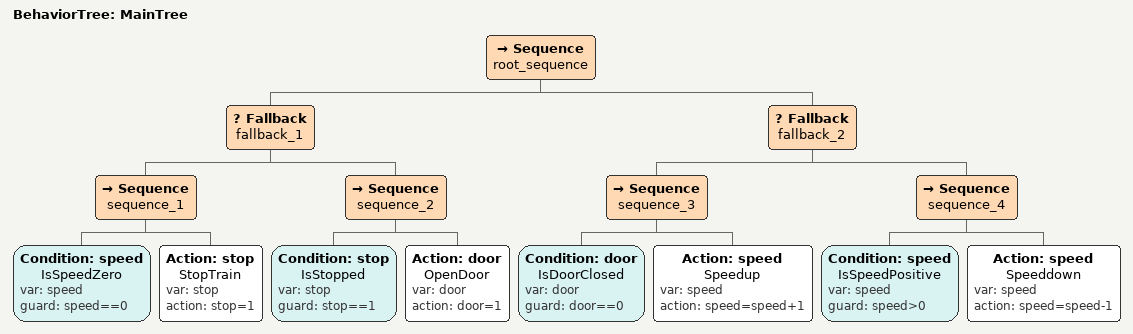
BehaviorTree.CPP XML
<?xml version="1.0"?>
<root name="example2">
  <BehaviorTree ID="MainTree" name="maintree">
    <Sequence name="root_sequence">
      <Fallback name="fallback_1">
	<Sequence name="sequence_1">
          <Condition ID="speed"  name="IsSpeedZero" var="speed"  guard="speed==0"/>
          <Action ID="stop"  name="StopTrain" var="stop" action="stop=1"/>
	</Sequence>
	<Sequence name="sequence_2">
	  <Condition ID="stop" name="IsStopped" var="stop" guard="stop==1"/>
	  <Action ID="door" name="OpenDoor" var="door" action="door=1"/>
	</Sequence>
      </Fallback>
      <Fallback name="fallback_2">
	<Sequence name="sequence_3">
          <Condition ID="door"  name="IsDoorClosed" var="door" guard="door==0"/>
          <Action ID="speed"  name="Speedup" var="speed"  action="speed=speed+1"/>
	</Sequence>
	<Sequence name="sequence_4">
	  <Condition ID="speed" name="IsSpeedPositive" var="speed" guard="speed>0"/>
	  <Action ID="speed" name="Speeddown" var="speed" action="speed=speed-1"/>
	</Sequence>
      </Fallback>
    </Sequence>
  </BehaviorTree>
</root>
